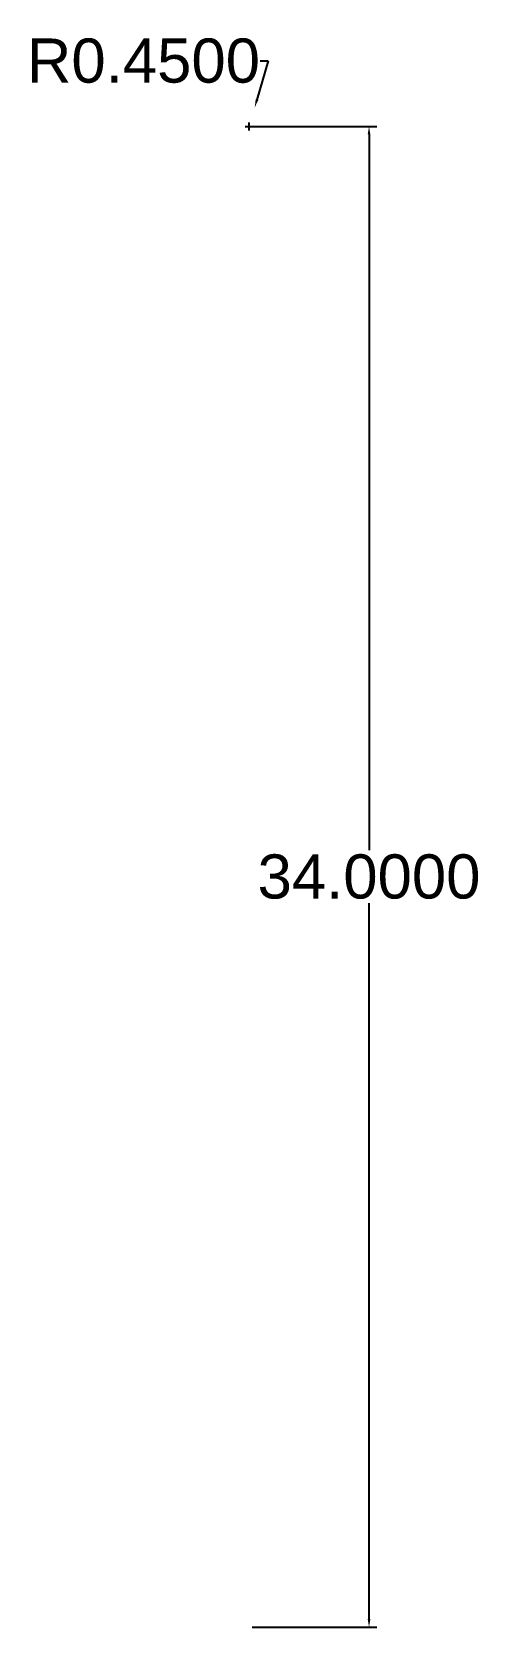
# Model space of a CAD drawing. Header units: inches. Extents: x 30.8 to 40.9, y 14.3 to 50.4.
import ezdxf

# ---------------------------------------------------------------- set-up
doc = ezdxf.new("R2010")
doc.units = ezdxf.units.IN
doc.header["$MEASUREMENT"] = 0
doc.layers.add('Measurements', color=9, linetype='Continuous')
doc.styles.get("Standard").update_dxf_attribs({"font": 'arial.ttf'})
doc.dimstyles.get("Standard").update_dxf_attribs({"dimtxt": 1, "dimasz": 0.18, "dimexe": 0.18, "dimexo": 0.0625, "dimgap": 0.09, "dimtad": 0, "dimtih": 1, "dimtoh": 1, "dimdec": 4, "dimzin": 0, "dimdsep": 46, "dimtxsty": 'Standard', "dimcen": 0.09, "dimadec": 0, "dimazin": 0, "dimtfac": 1, "dimtdec": 4, "dimtofl": 0, "dimtmove": 0, "dimatfit": 3, "dimfxl": 1, "dimtolj": 1, "dimtzin": 0, "dimarcsym": 0})

# ---------------------------------------------------------------- blocks, each defined once
blk = doc.blocks.new('*D1')
at = {"layer": 'Defpoints', "color": 0, "transparency": 16777216}
for p in [(35.764, 48.277, -0.672), (35.764, 14.277, -0.672), (38.476, 14.277)]:
    blk.add_point(p, dxfattribs=at)
at = {"layer": 'Measurements', "color": 0, "lineweight": -2, "transparency": 16777216}
for p, q in [((35.827, 48.277), (38.656, 48.277)), ((38.476, 48.097), (38.476, 31.878)), ((38.476, 14.457), (38.476, 30.676)), ((35.827, 14.277), (38.656, 14.277))]:
    blk.add_line(p, q, dxfattribs=at)
at = {"layer": 'Measurements', "color": 0, "transparency": 16777216}
for points in [[(38.446, 48.097), (38.506, 48.097), (38.476, 48.277)], [(38.446, 14.457), (38.506, 14.457), (38.476, 14.277)]]:
    blk.add_solid(points, dxfattribs=at)
at = {"layer": 'Measurements', "color": 0, "transparency": 16777216, "insert": (38.476, 31.277), "char_height": 1, "attachment_point": 5}
blk.add_mtext('\\A1;34.0000', dxfattribs=at)
blk = doc.blocks.new('*D2')
at = {"layer": 'Defpoints', "color": 0, "transparency": 16777216}
for p in [(35.888, 48.708, -0.64), (35.764, 48.277, -0.672)]:
    blk.add_point(p, dxfattribs=at)
at = {"layer": 'Measurements', "color": 0, "lineweight": -2, "transparency": 16777216}
for p, q in [((36.189, 49.763), (35.937, 48.881)), ((36.009, 49.763), (36.189, 49.763)), ((35.674, 48.277), (35.854, 48.277)), ((35.764, 48.187), (35.764, 48.367))]:
    blk.add_line(p, q, dxfattribs=at)
at = {"layer": 'Measurements', "color": 0, "transparency": 16777216}
blk.add_solid([(35.908, 48.89), (35.966, 48.873), (35.888, 48.708)], dxfattribs=at)
at = {"layer": 'Measurements', "color": 0, "transparency": 16777216, "insert": (33.366, 49.763), "char_height": 1, "attachment_point": 5}
blk.add_mtext('\\A1;R0.4500', dxfattribs=at)

msp = doc.modelspace()

# ---------------------------------------------------------------- dimensions: what is measured, and where the dimension line sits
at = {"layer": 'Measurements'}
dim = msp.add_radius_dim(center=(35.76444, 48.27673, -0.67166), mpoint=(35.88762, 48.70837, -0.63986), dimstyle='Standard', dxfattribs=at)
dim.commit()
dim.dimension.update_dxf_attribs({"geometry": '*D2', "text_midpoint": (33.36613, 49.76318), "dimtype": 164})
dim = msp.add_linear_dim(base=(38.47642, 14.27673), p1=(35.76444, 48.27673, -0.67166), p2=(35.76444, 14.27673, -0.67166), angle=90, dimstyle='Standard', dxfattribs=at)
dim.commit()
dim.dimension.update_dxf_attribs({"geometry": '*D1', "text_midpoint": (38.47642, 31.27673)})

doc.saveas('drawing.dxf')
